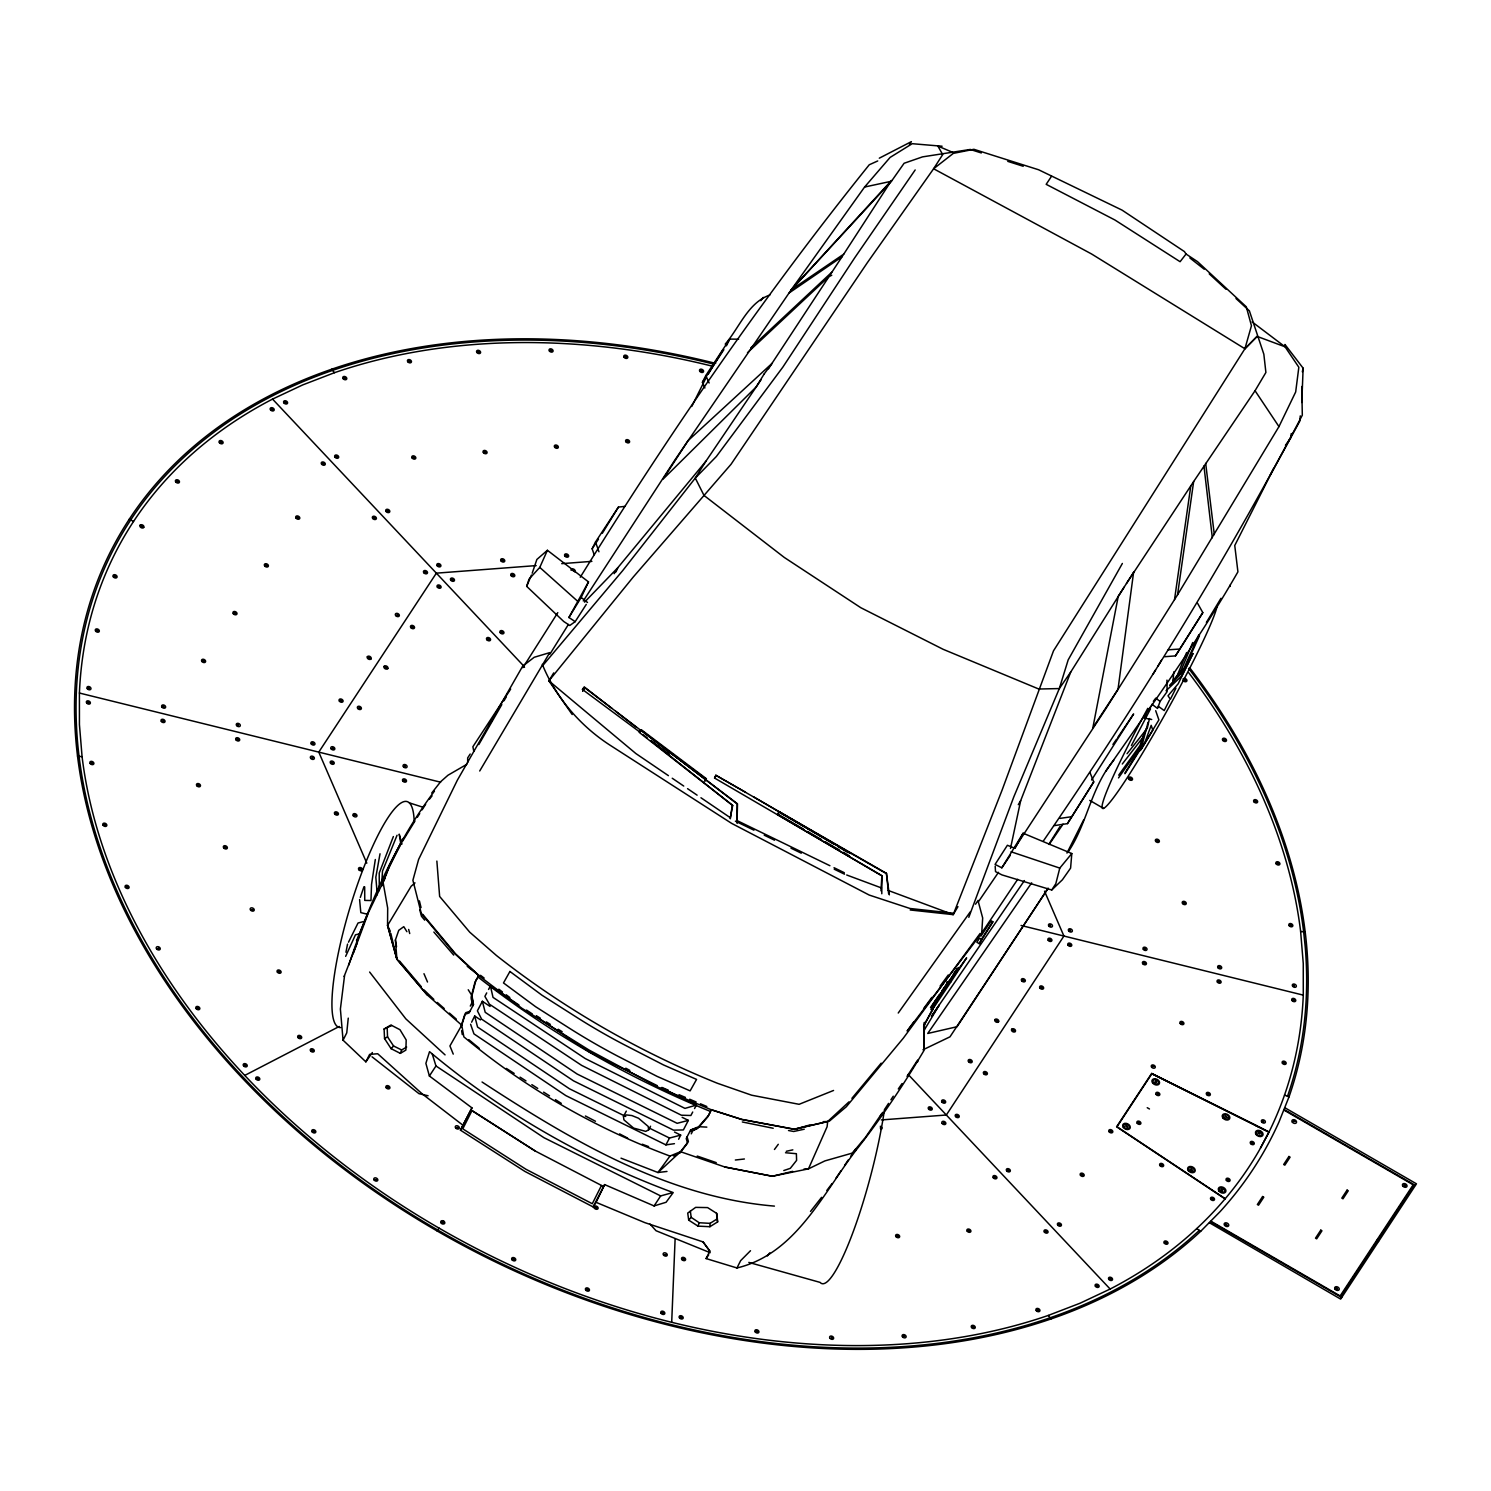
<?xml version="1.0" encoding="UTF-8"?>
<svg xmlns="http://www.w3.org/2000/svg" width="1491" height="1491" viewBox="0 0 1491 1491"><rect width="100%" height="100%" fill="white"/><g stroke="black" fill="none" stroke-linecap="round" stroke-linejoin="round"><path stroke-width="1.5" d="M737.15 823.386L737.188 803.929L640.72 729.956L639.21 732.361L732.715 805.494L730.18 818.354M881.796 893.761L881.889 875.683L714.58 778.06L715.81 775.245L745.556 792.243M687.09 1136.85L688.395 1141.51L680.53 1151.704L669.981 1156.065C595.487 1128.352 524.925 1087.796 463.869 1036.879L461.744 1025.193L427.116 994.814L396.886 959.198L387.548 925.482L387.679 908.094L382.963 881.647L389.561 865.06L403.67 837.923M583.279 600.966L675.218 459.526L791.162 289.906L891.45 181.25L904.105 163.264L922.538 156.872L970.287 149.454L981.32 152.958M737.039 822.342L737.505 803.835L583.987 687.146L582.478 689.494L639.844 732.062L641.316 729.714L706.38 778.712L704.926 780.967L706.38 778.712M1301.792 402.495L1303.134 368.184L1284.944 344.477L1285.056 346.807L1298.829 367.252L1295.679 391.965L1278.961 426.612L1177.555 594.779L1105.931 708.579L1014.849 847.857M251.849 909.622L253.041 909.771L251.681 909.883M396.96 615.112L398.172 615.28L396.811 615.373M671.695 1322.312L675.106 1239.17M709.884 1226.702L717.637 1221.893L716.836 1213.469L707.591 1207.598L695.663 1207.375L687.724 1213.078L688.693 1220.123L697.993 1226.124L709.884 1226.702L710.089 1223.365L717.078 1218.948L716.537 1213.301M880.976 890.835L881.889 875.683M381.566 885.71L382.497 871.117L397.053 835.258M914.002 1021.689L907.143 1031.045L981.73 932.993L982.681 917.99L978.357 901.85L998.485 872.31M1023.124 833.227L1014.998 848.323L1007.394 845.267L995.075 864.426L1001.84 867.818L1023.124 833.227L1071.805 853.542L1070.594 868.116L1062.393 879.783L1051.751 889.997L1002.008 874.919L995.522 871.639L995.187 866.234M1173.79 671.863L1172.877 682.319L1169.801 685.506M1300.282 415.877L1299.779 421.189L1270.369 475.051L1234.753 545.501L1237.921 571.836C1198.261 640.962 1151.276 705.728 1105.875 771.182M348.26 1018.129L346.751 1032.872L343.06 1040.196L365.873 1061.853L372.377 1052.516M1291.262 433.564L1290.666 437.944L1285.447 445.324M1177.555 594.779L1193.657 481.537L1255.049 390.735L1265.896 372.47L1263.846 354.224L1249.383 310.855L1236.002 298.517M730.329 818.764L732.249 805.382M1174.517 599.606L1190.806 485.88L1193.657 481.537M375.322 859.506L371.539 884.424L370.961 900.527L364.755 900.415L364.68 886.884M344.533 975.785L340.395 1009.053L343.06 1040.196M380.019 853.784L375.825 877.211L377.279 894.749M345.949 952.227L347.552 944.101M923.861 1049.627L924.42 1022.36L923.991 1050.484C903.49 1085.057 880.864 1118.753 856.002 1150.269C822.566 1194.142 795.616 1253.931 736.964 1267.965L706.1 1258.572L709.846 1251.117L703.081 1241.91L644.857 1222.639L596.102 1202.342L593.101 1206.909L524.888 1171.423L460.439 1130.159L471.939 1107.869L429.389 1075.999L425.886 1063.363L429.538 1051.677C501.759 1112.211 584.845 1159.905 673.205 1192.576L666.086 1202.268L654.083 1205.939L604.619 1184.6L593.101 1206.909M1010.488 848.454L1020.664 800.686L1070.706 672.087L1124.139 587.119M1302.333 371.818L1303.134 368.184M1149.505 718.513L1147.231 728.391L1127.047 753.719M917.58 1061.927L918.065 1060.008M1071.805 853.542L1059.784 868.097L1055.814 883.716L1051.751 889.997M460.887 1026.833L464.819 1014.365L469.106 1012.929L473.467 1004.524L471.957 995.597L475.834 980.482L478.853 975.394L455.65 953.923L422.699 914.318M1148.07 722.315L1141.957 745.686L1125.09 772.785M910.2 909.976L953.215 914.635L1002.045 790.23L1053.503 650.822L1244.91 348.764L1251.452 325.746L1246.308 306.829L1197.497 261.633L1186.053 254.029L1184.413 251.569L1122.052 210.119L1038.631 169.769L973.903 149.305L953.345 153.368L933.608 168.763L867.482 262.491L731 464.335L633.284 576.998L548.893 680.847L572.19 714.524M1144.808 731.578L1140.391 746.823L1118.511 777.911M382.069 885.747L385.293 875.497L402.16 840.029M348.689 965.199C369.172 903.807 395.376 843.123 434.459 791.125M353.181 953.569L368.65 912.063L385.107 877.975L382.963 881.647M575.191 621.635L569.804 625.475L563.766 621.523L526.677 586.354L529.063 579.086L539.779 567.4L547.402 550.291L588.498 581.9L581.173 597.462L568.91 617.498L575.191 621.635L586.28 604.377M532.212 573.196L536.872 559.46L547.402 550.291M360.319 897.414L363.953 886.754M427.116 994.814L396.904 959.16L395.413 939.982L398.749 930.328L403.781 926.675L406.913 931.689M697.993 1226.124L699.186 1222.732L710.089 1223.365M385.759 876.112L389.058 866.756L401.526 842.993M344.086 976.53L357.076 943.207M1166.968 680.138L1167.118 691.656L1160.11 701.404L1157.538 708.467L1151.928 704.218M1189.799 667.912A650.3 461.427 26.7 0 1 1288.988 1096.929L1279.017 1121.903A660.42 468.603 26.7 0 1 1219.973 1211.754L1200.665 1231.324A650.3 461.427 26.7 0 1 140.284 940.579A650.3 461.427 26.7 0 1 715.643 363.394M393.363 836.544L379.217 873.092L379.273 890.574M400.315 1053.373L405.887 1050.093L406.186 1039.973L399.979 1029.722L390.903 1025.007L384.1 1029.032L384.548 1038.575L391.089 1048.658L400.315 1053.373L401.675 1049.962L406.652 1047.036M1186.612 652.573L1177.126 675.833L1172.802 680.697M881.871 875.851L777.557 814.626L779.122 811.644L715.81 775.245M356.498 940.653L367.681 913.759M1192.688 642.565L1181.17 670.26L1173.547 680.977L1183.966 668.248L1198.764 634.961M572.246 570.233L573.625 570.14L573.383 571.221M1147.231 1107.701L1149.468 1108.987M526.677 586.354L531.43 575.06M968.796 917.319L1013.787 796.921L1059.318 688.562L1068.171 659.917L1122.369 563.449M777.557 814.626L779.122 811.644L886.418 873.335L889.344 894.861M615.895 571.966L617.796 567.736L705.951 461.166L761.081 379.702M1199.491 635.651L1183.332 671.36L1169.913 685.32M345.651 956.346L355.473 934.782L359.871 933.869M1192.968 653.654L1178.207 683.754L1168.031 695.794L1170.36 699.316L1175.952 688.152M460.439 1130.178L471.939 1107.869M596.102 1202.342L604.619 1184.6M1270.369 475.051L1273.407 468.808M980.873 936.218L991.198 920.842L992.857 921.792L979.289 943.673L976.866 942.275L979.587 938.137L981.488 939.237L979.289 943.673M1188.793 672.795A645.454 457.998 26.7 0 1 1300.618 931.409L1303.264 963.54L1303.283 995.131A645.454 457.998 26.7 0 1 1269.046 1131.949L1259.597 1149.691A645.454 457.998 26.7 0 1 1110.143 1289.044L1080.043 1303.227L1048.266 1315.435A645.454 457.998 26.7 0 1 82.08 756.738L77.513 756.086M348.503 942.2L358.026 923.004L363.785 921.531M594.163 554.708L592.151 548.781L595.524 541.997L618.448 507.07L624.729 506.418M618.448 507.07L602.327 533.256M704.889 387.977L702.429 382.33L705.802 375.564L729.751 339.072L738.641 339.202M691.749 406.484L705.802 378.229M726.397 345.837L729.751 339.072M471.622 1022.192L474.697 1016.005L480.512 1019.881M678.629 1139.236L680.679 1135.117L674.51 1132.042M1054.417 825.604L1067.444 823.628L1093.742 781.918L1090.014 772.618M1093.742 781.918L1067.444 823.628M1164.751 656.711L1175.486 655.891L1202.808 612.615L1197.627 603.37M1202.808 612.615L1175.486 655.891M365.873 1061.853L369.638 1054.379L377.689 1053.746L422.195 1093.872L463.44 1125.612M470.299 1006.071L471.901 1002.865L471.566 998.56M691.246 1133.831L692.868 1130.644L696.614 1128.687M736.964 1267.965L740.654 1260.64L750.495 1250.725M1066.96 853.076L1083.566 820.05M1169.41 700.211L1164.21 710.573L1158.246 706.249M1192.875 653.636L1181.562 676.131L1166.055 690.743M601.469 1185.531L592.3 1203.74L525.932 1169.261L462.788 1128.836L471.957 1110.646L535.157 1150.977L603.408 1186.445M568.91 617.498L588.498 581.9M1265.374 1130.364L1151.816 1073.781L1117.001 1126.767L1225.211 1198.708M706.827 1127.121L698.683 1126.693L690.594 1130.066L686.233 1138.49L687.537 1143.15L679.672 1153.344M1258.255 1126.581L1266.064 1130.7M490.11 1006.444L482.357 1001.281L477.4 1010.842L481.612 1019.154L573.513 1080.845L673.559 1130.159L683.381 1129.936L688.339 1120.393L682.151 1117.318M650.542 1126.227L648.66 1129.824L645.733 1131.389L633.582 1128.072L623.928 1119.853L623.462 1116.498L626.295 1111.112M1131.408 745.556L1150.512 708.859M470.597 1024.261L473.952 1033.878L565.835 1095.605L665.899 1144.883L669.515 1138.043L680.679 1135.117M486.718 992.913L484.892 996.379L489.421 1004.207L581.658 1065.394L681.368 1115.212L690.873 1115.492L692.719 1112.025M488.563 989.446L490.409 985.98L518.924 1004.99M694.545 1108.558L696.39 1105.092L661.37 1087.703M1260.529 1148.051L1268.953 1132.154L1266.083 1130.718M931.465 1016.396L939.255 1005.046L923.768 1030.896L923.712 1025.827L937.858 999.25M1146.579 714.152L1144.436 718.122L1151.704 719.501M1148.722 710.182L1150.847 706.194M1067.873 852.367C1087.591 823.367 1090.816 787.304 1113.758 760.261M478.797 744.587L501.815 704.572M714.58 778.06L715.922 775.618M923.712 1025.827L932.826 1009.593M1048.192 888.263L949.991 1036.823L922.985 1049.794M479.711 770.996L549.732 652.629L534.188 657.289L522.67 666.179L457.327 780.24L418.617 859.431L412.895 880.286L421.338 913.592L454.494 953.401L478.015 975.002L521.906 1008.289L589.057 1050.055L659.003 1087.573L710.387 1109.379L741.437 1119.312L794.144 1129.172L829.406 1121.12L846.31 1106.751L903.341 1038.146L980.146 933.385M504.051 700.714L506.288 696.837M708.132 374.297L722.296 350.907M957.949 906.64L953.215 914.635L888.002 890.369M1018.297 804.674L1020.664 800.686M390.828 933.422L396.904 959.16L387.548 925.482L411.162 886.232L415.001 882.896M1153.195 673.932L1155.562 670.037M1157.911 666.142L1161.452 660.289M1206.387 622.399L1220.98 598.301M1141.323 748.967L1158.898 719.892L1155.693 710.704M553.72 672.907L548.893 680.847L635.874 753.551L668.415 775.655M614.18 573.681L617.796 567.736L584.547 602.14M1140.354 750.607L1152.785 730.161L1151.201 725.316L1145.144 741.81L1124.941 773.717M402.645 841.148L414.983 820.963M917.375 1060.455L907.031 1076.39M549.937 654.12L568.369 624.505M1048.974 844.092L1060.026 826.517M705.951 461.166L695.291 478.071L622.604 570.718L542.519 665.843M522.875 667.67L557.802 612.615M580.26 577.241C668.639 434.366 763.914 295.74 869.253 164.774L877.733 160.953M1091.598 779.961L1133.626 713.947L1117.877 737.318M417.35 817.254L419.716 813.564M422.083 809.855L425.643 804.32M1126.506 583.428L1190.806 485.88M470.187 754.017L467.671 757.913L467.671 762.535M489.104 724.85L491.639 720.954M843.757 254.122L891.469 180.504L791.162 289.906L843.757 254.122L768.424 368.799M981.488 939.237L992.857 921.792M592.151 548.781L598.506 539.09M702.429 382.33L723.862 349.677M510.668 689.066L472.871 746.749L473.784 751.24M429.389 1075.999L435.968 1065.99L432.185 1053.783M437.124 1230.988L439.006 1228.099M441.951 1223.608L443.628 1221.073M654.083 1205.939L660.662 1195.931L672.385 1192.688M880.305 1115.995L882.653 1112.379M885.02 1108.782L888.561 1103.377M890.91 1099.78L893.277 1096.183M1047.931 888.394L957.036 1026.721L927.737 1033.468L1031.66 882.84M1269.046 1131.949L1151.648 1073.445L1116.61 1126.786L1225.062 1198.894M1209.443 1222.75L1340.651 1299.09L1416.45 1183.817L1284.907 1107.757M1340.539 1296.816L1414.213 1184.73M951.034 981.712L932.36 1009.649L930.943 1009.519L935.025 1001.598L966.634 957.856L951.034 981.712L946.617 982.047M909.398 144.608L911.374 141.645L879.299 158.176M1051.565 176.218L1046.179 184.325L1114.914 219.997L1180.089 261.708L1186.053 254.029M981.73 932.993L1017.701 879.299M1043.402 840.943C1137.391 703.864 1225.043 562.424 1302.314 415.188L1301.755 386.504M835.892 1178.319L840.868 1170.938M844.596 1165.403L848.323 1159.868M850.821 1156.159L855.778 1148.778M1001.84 867.818L1010.208 855.424M930.514 1007.525L939.386 994.553M941.921 990.844L948.257 981.581M953.327 974.163L957.11 968.61M932.993 1004.58L958.34 967.51M931.558 1007.17L957.744 968.87M931.558 1007.879L956.421 971.498M975.524 904.198L978.133 900.359M931.558 1016.21L1024.429 880.566M1049.124 844.502L1063.027 824.15M915.176 169.955L854.716 257.794L782.85 367.121L716.37 456.488L695.291 478.071L704.013 495.441L784.285 557.448L860.81 607.713L943.151 649.312L1038.78 689.028L1059.318 688.562L1070.706 672.087M706.1 1258.572L708.71 1254.844M898.309 1088.952L902.092 1083.528M863.718 1139.888L881.367 1114.15M725.204 344.141C739.35 327.815 747.979 302.598 769.841 295.032M1112.938 744.419L1116.647 739.126M898.234 1013.023L970.287 911.84M791.162 289.906L864.594 187.027L890.09 157.431L912.212 143.695L942.107 146.23M1118.716 775.171L1139.944 745.593L1146.262 728.931L1143.038 737.262L1122.294 764.007M669.981 1156.065L657.978 1172.522L621.02 1158.172M923.6 1008.606L931.838 997.386M940.075 986.166L948.295 974.946M774.444 1149.486L778.283 1144.305M760.764 300.697L763.28 297.38M821.597 1197.329L810.508 1211.456M826.815 1190.47L832.034 1183.593M1153.344 701.329L1155.767 698.161L1160.11 701.404M767.38 1255.944L769.822 1252.813M1252.105 321.888L1285.056 346.807L1257.099 336.388L1244.91 348.764L1091.617 254.01L933.608 168.763L942.703 154.579L937.876 146.043L952.861 152.436M431.738 793.007L440.646 781.713L447.99 775.227L466.832 764.305M429.427 799.176L432.055 795.896M666.98 1171.441L657.978 1172.522L680.53 1151.704L724.924 1167.024L772.357 1176.25L808.476 1168.869L824.877 1160.911L852.367 1153.083L863.811 1139.31M848.994 1101.849L827.673 1121.53L794.554 1129.358L742.145 1119.592L711.375 1109.844L708.728 1115.138L698.683 1126.693M851.92 1098.327L881.181 1063.158M688.693 1220.123L691.19 1217.364L690.333 1211.065M582.478 689.494L584.584 687.183L611.962 708.43M1244.91 348.764L1257.099 336.388M391.089 1048.658L393.587 1046.011L401.675 1049.962M750.719 347.962L831.736 272.257M747.494 352.696L828.884 276.599L831.754 275.257M1199.398 1230.373L1189.091 1239.617A648.678 460.29 26.7 0 1 138.178 934.037A648.678 460.29 26.7 0 1 713.35 364.009M852.367 1153.083L856.002 1150.269M789.093 292.981L842.024 256.75M384.1 1029.032L391.742 1025.491M384.548 1038.575L387.53 1036.841L387.194 1028.194M623.462 1116.498L626.388 1114.933L631.904 1115.566L638.539 1118.25L648.212 1126.469L648.66 1129.824M163.88 706.92L163.134 705.914L163.488 707.2M244.748 1075.421L339.277 1026.46M880.454 1128.426L880.491 1127.382M1219.936 967.603L1219.172 966.597L1219.526 967.883M82.08 756.738L79.433 724.626L79.414 693.035A645.454 457.998 26.7 0 1 272.536 399.103L302.654 384.939L334.431 372.713L331.748 369.19M689.737 1131.706L697.844 1128.333L707.871 1116.778L710.462 1111.447C627.413 1077.658 548.669 1032.331 478.052 977.052L474.995 982.122L471.1 997.237L472.61 1006.145M673.354 1155.972L677.566 1154.22M833.562 1090.461L799.101 1104.309L751.688 1095.214L717.451 1083.286C638.39 1051.397 563.393 1008.233 496.428 955.489L469.721 932.173L439.64 896.445L436.863 861.071M690.594 1130.066L696.446 1128.072M783.781 1170.547L790.305 1168.348L796.604 1160.371L796.38 1153.699L785.533 1152.748M469.963 1011.289L465.677 1012.724L461.744 1025.193L449.928 1045.937L453.245 1054.118M696.39 1105.092L684.965 1108.391L585.255 1058.573L493.018 997.386L490.409 985.98M794.554 1129.358L809.948 1124.922M1155.469 1081.105L1154.835 1082.131L1156.233 1082.596M1127.177 1127.084L1125.537 1125.929M1225.416 1116.219L1226.963 1117.505M1226.739 1117.56L1225.08 1116.312M1293.834 1120.934L1294.989 1121.325M1293.48 1121.4L1294.989 1121.418M1258.534 1132.806L1260.137 1133.216M1259.858 1134.148L1258.311 1132.862M1191.253 1168.776L1190.508 1169.839L1191.905 1170.305M1192.241 1170.211L1191.365 1168.739M1221.39 1189.333L1222.993 1189.743L1222.266 1190.806M1225.77 1224.148L1226.888 1225.267M1226.795 1225.304L1225.714 1224.801M1404.597 1184.749L1404.857 1186.109M1404.224 1184.86L1405.51 1185.755M1336.458 1288L1337.464 1289.137M1336.271 1288.038L1337.092 1289.249M688.339 1120.393L677.156 1123.319L577.11 1074.023L485.209 1012.314L482.357 1001.281M792.69 1171.348L772.357 1176.25L724.924 1167.024M786.26 1151.294L792.839 1149.859M864.594 187.027L891.45 181.25M804.245 1129.209L793.697 1131.483L788.497 1130.513M238.448 725.371L237.628 724.44L238.15 725.614M1070.519 930.757L1069.587 929.955L1070.221 931.018M996.92 1021.055L996.118 1020.124L996.622 1021.316M943.673 1122.555L944.493 1123.487L943.747 1122.257M1060.045 818.373L1070.818 816.844M665.899 1144.883L674.435 1143.672M735.343 1160.017L744.4 1158.992M536.182 565.592L436.36 573.159L318.776 752.116L366.805 863.177M561.716 563.654L591.89 561.361M881.33 1119.927L946.338 1115.007L1063.922 936.05L1044.539 891.189M1168.198 649.815L1178.859 649.107M803.966 1169.074L808.476 1168.869L827.095 1126.749L827.673 1121.53L823.181 1121.679M452.537 579.347C449.63 579.44 455.258 581.173 452.388 579.011M89.013 688.507L88.304 687.575L88.826 688.767M312.98 743.804L312.29 742.853L312.812 744.046M1050.521 925.855L1049.832 924.923L1050.354 926.116M1145.051 949.189L1144.361 948.257L1144.883 949.45M1294.374 986.054L1293.685 985.122L1294.188 986.297M1263.268 1120.766C1263.306 1122.574 1263.436 1121.325 1263.548 1121.157M831.587 1337.334L832.276 1338.266L831.773 1337.073M952.991 913.163L909.995 908.485L869.234 895.066L731.671 823.405L610.751 745.649C580.633 726.397 555.752 697.602 542.314 664.352M1300.618 931.428L1305.184 932.08M774.425 1206.107C666.477 1197.105 570.755 1139.907 482.059 1082.019M742.332 1121.977L773.214 1128.258M428.085 1095.773L419.027 1093.686L372.042 1056.821M1151.648 1073.445L1256.745 1125.817M366.861 914.095L360.822 912.622L359.592 899.539M625.866 356.442C623.089 356.107 628.196 358.679 625.922 356.163M332.996 748.035C333.332 750.085 332.437 746.208 332.679 748.948M79.414 693.035L440.628 782.197M1021.055 925.464L1303.283 995.131M513.78 1258.889C510.966 1258.553 516.147 1261.125 513.855 1258.59M748.817 1262.411L820.087 1282.39A117.938 19.737 -75.3 0 0 852.833 1232.74A117.938 19.737 -75.3 0 0 884.48 1109.472M1007.767 161.363L1023.217 166.265M409.391 802.866L422.363 807.041M1011.047 851.771L1059.784 868.097M697.229 1156.065L716.258 1162.626M1257.994 1126.693L1255.795 1125.575M846.702 874.993L881.479 887.946M642.248 1144.212L648.604 1146.598M710.182 1252.701L656.04 1230.727L649.983 1224.074M1284.534 1095.046L1288.988 1096.929M661.855 1087.424L668.266 1090.145M678.983 1094.692L685.413 1097.413M689.681 1099.24L696.111 1101.961M700.397 1103.787L706.827 1106.508M405.272 765.889C405.515 767.865 404.862 764.138 404.937 766.803M312.532 757.484C313.278 758.602 310.967 757.838 312.886 757.372M737.262 820.684L829.909 865.712M834.028 867.706L844.316 872.72M735.398 821.168L753.943 830.17M764.231 835.184L774.519 840.178M790.994 848.174L801.282 853.187M834.233 869.197L844.521 874.192M625.735 1116.479L569.432 1088.765L477.549 1027.038L474.697 1016.005M648.66 1127.774L669.515 1138.043M657.251 1085.653L589.28 1051.919L536.033 1016.415M660.662 1195.931L543.898 1137.67L435.968 1065.972M585.423 1115.995L595.468 1121.251M619.604 1133.887L627.636 1138.099M625.773 1068.208L629.78 1070.37M753.477 796.772L834.326 844.428M778.936 812.129L886.511 873.67M1284.217 1109.565L1415.369 1185.401M1283.993 1110.105L1413.188 1184.805L1340.148 1295.94L1210.972 1221.241M129.344 519.092L133.519 521.515M140.042 525.298L143.732 527.423A2.125 1.51 26.7 0 0 141.682 524.72A2.125 1.51 26.7 0 0 140.247 526.919A2.125 1.51 26.7 0 0 143.732 527.423M367.364 656.73L371.054 658.873A2.162 1.528 26.7 0 0 369.004 656.152A2.162 1.528 26.7 0 0 367.55 658.37A2.162 1.528 26.7 0 0 371.073 658.873M384.1 666.402L387.79 668.546A2.162 1.528 26.7 0 0 385.74 665.825A2.162 1.528 26.7 0 0 384.287 668.043A2.162 1.528 26.7 0 0 387.809 668.546M994.926 1019.62L998.597 1021.745A2.125 1.51 26.7 0 0 996.566 1019.061A2.125 1.51 26.7 0 0 995.112 1021.26A2.125 1.51 26.7 0 0 998.597 1021.745M1011.662 1029.293L1015.334 1031.437A2.125 1.51 26.7 0 0 1013.302 1028.734A2.125 1.51 26.7 0 0 1011.849 1030.933A2.125 1.51 26.7 0 0 1015.334 1031.437M1376.659 1240.363L1378.541 1241.444M1210.562 1221.669L1341.714 1297.505M1089.753 800.387L1103.564 808.42M777.799 814.067L803.649 829.164M807.619 831.475L821.541 839.601M825.511 841.912L839.433 850.038M843.403 852.349L849.367 855.834M779.122 811.644L850.671 853.486M522.67 666.179L524.534 667.278M838.259 846.776L848.081 852.647M536.462 1015.8L540.413 1018.241M546.34 1021.913L550.309 1024.373M558.212 1029.256L562.163 1031.716M1155.693 1081.031L1156.643 1082.056M1126.413 1125.575L1127.401 1126.805M1222.154 1190.843L1221.166 1189.408M506.344 1068.432L514.19 1073.408M520.079 1077.154L525.969 1080.9M531.858 1084.647L537.729 1088.393M543.619 1092.139L549.508 1095.866M555.398 1099.612L561.287 1103.359M470.727 1109.733L535.157 1150.977M1189.874 257.962L1204.206 269.2M526.528 1010.078L532.231 1013.88M691.19 1217.364L699.186 1222.732M672.236 778.246L683.735 786.055M687.556 788.664L697.117 795.169M700.956 797.76L729.658 817.273M1153.81 1066.195L1152.45 1066.289L1153.699 1066.55M1157.277 1094.338L1158.637 1094.226L1157.445 1094.077M142.428 525.95L141.067 526.062L142.316 526.323M358.846 708.3L360.207 708.188L358.996 708.039M355.492 814.887L354.131 815.148L355.398 815.242M162.5 721.309L163.861 721.029L162.743 721.122M904.664 1335.824L903.285 1335.936L904.497 1336.085M664.669 1254.863L666.03 1254.77L664.837 1254.602M456.768 1127.792L458.128 1127.681L456.936 1127.531M157.934 948.518L159.071 948.425L157.692 948.705M375.266 1179.866L376.645 1179.772L375.434 1179.605M665.321 748.985L706.194 779.308M650.989 740.449L669.589 754.427M480.531 975.319L484.184 978.096M498.833 989.204L502.486 991.981M506.139 994.739L509.81 997.516M1196.714 1228.584L1200.665 1231.324M615.615 711.263L635.706 726.844M467.242 966.336L478.853 975.394M581.173 597.462L587.51 602.476M643.478 734.933L647.131 737.821M650.766 740.692L732.715 805.494M468.808 1039.656L479.114 1048.173M433.825 999.399L424.022 989.931M437.292 1002.437L444.206 1008.512M449.406 1013.079L456.339 1019.154M539.779 567.4L577.315 600.948M445.064 1054.882L405.832 1018.856L369.619 972.039M1209.22 273.822L1225.956 289.254M1255.049 390.735L1278.961 426.612M272.555 399.103L523.826 666.104M908.168 1074.452L1110.143 1289.044M433.862 932.043L453.711 955.079M399.569 961.061L421.152 986.539M424.693 920.152L421.45 916.22L419.754 909.771M1048.266 1315.435L1050.95 1318.976M703.062 1241.928L709.828 1251.135M387.53 1036.841L393.587 1046.011M468.23 989.763L471.957 995.597M387.548 925.482L390.307 931.279M705.802 375.564L709.138 382.982M423.966 973.698L427.507 982.01M595.524 541.997L598.953 551.763M401.918 844.148L399.215 834.14L400.911 844.391M408.664 929.452L409.727 933.552M419.4 900.862L421.04 907.59M472.125 998.374L473.467 1004.524M1229.889 585.311L1230.094 586.448M717.078 1218.948L717.637 1221.893M461.595 1030.728L462.303 1034.624M395.413 939.982L396.531 946.617M1205.679 463.403L1214.308 534.579M1203.945 466.031L1212.332 537.729M886.418 873.335L888.636 893.799M880.286 1126.264A2.125 1.51 26.7 0 1 880.678 1129.433M334.413 372.713A645.454 457.998 26.7 0 1 711.002 365.835M571.053 570.233A2.162 1.528 26.7 0 1 573.681 569.115A2.162 1.528 26.7 0 1 574.669 571.91M1188.551 668.341A648.678 460.29 26.7 0 1 1303.656 931.856L1305.165 946.263A648.678 460.29 26.7 0 1 1287.497 1096.295M1183.015 679.001A2.162 1.528 26.7 0 1 1186.184 679.132A2.162 1.528 26.7 0 1 1186.072 681.667A2.162 1.528 26.7 0 1 1182.978 680.231M1217.01 606.632A117.938 9.002 -61 0 1 1159.103 724.812A117.938 9.002 -61 0 1 1102.352 808.215A117.938 9.002 -61 0 1 1147.809 708.318M340.768 1027.56A117.938 24.117 -73.2 0 1 358.772 880.846A117.938 24.117 -73.2 0 1 414.2 821.709M87.54 702.186L89.199 702.783L87.54 702.186M91.026 762.702L92.684 763.28L91.026 762.702M96.468 630.264L98.071 630.991L96.542 630.097M103.997 824.504L105.656 825.082L103.997 824.504M114.211 576.048L115.869 576.626L114.211 576.048M126.232 886.586L127.891 887.182L126.232 886.586M176.59 481.108L178.249 481.686L176.59 481.108M197.632 784.881L199.309 785.477L197.632 784.881M202.757 660.625L204.416 661.203L202.757 660.625M196.98 1007.786L198.657 1008.363L196.98 1007.786M220.258 441.876L221.917 442.473L220.258 441.876M224.507 847.037L226.166 847.634L224.507 847.037M234.143 612.857L235.802 613.435L234.143 612.857M236.864 739.051L238.448 739.778L236.92 738.902M244.375 1064.965L245.978 1065.711L244.449 1064.816M271.343 409.019L273.021 409.596L271.343 409.019M265.528 565.07L267.187 565.667L265.528 565.07M256.955 1078.31L258.614 1078.906L256.955 1078.31M284.744 402.067L286.402 402.663L284.744 402.067M278.258 971.349L279.917 971.927L278.258 971.349M296.914 517.302L298.517 518.048L296.989 517.153M298.871 1036.748L300.53 1037.326L298.871 1036.748M322.447 463.31L324.106 463.887L322.447 463.31M311.433 1050.093L313.035 1050.82L311.507 1049.944M335.848 456.358L337.506 456.954L335.848 456.358M312.98 1131.017L314.638 1131.613L312.98 1131.017M343.936 377.819L345.614 378.397L343.936 377.819M331.393 762.386L333.052 762.963L331.393 762.386M335.605 813.191L337.264 813.769L335.605 813.191M340.246 700.323L341.905 700.9L340.246 700.323M373.551 517.601L375.21 518.178L373.551 517.601M359.685 868.88L361.344 869.477L359.685 868.88M368.37 657.512L369.973 658.239L368.445 657.363M386.933 510.649L388.611 511.245L386.933 510.649M385.107 667.185L386.765 667.763L385.107 667.185M408.609 360.915L410.211 361.642L408.683 360.766M387.082 1086.976L388.741 1087.554L387.082 1086.976M412.97 457.197L414.573 457.923L413.044 457.029M403.651 780.222L405.31 780.799L403.651 780.222M411.665 626.76L413.268 627.487L411.74 626.611M424.637 571.873L426.296 572.469L424.637 571.873M438.037 564.94L439.696 565.518L438.037 564.94M438.242 586.336L439.901 586.914L438.242 586.336M441.97 1222.042L443.628 1222.639L441.97 1222.042M477.754 351.652L479.338 352.379L477.81 351.503M484.24 451.792L485.842 452.519L484.295 451.624M487.687 638.875L489.365 639.471L487.687 638.875M501.908 560.094L503.567 560.672L501.908 560.094M501.088 631.942L502.765 632.519L501.088 631.942M511.953 574.818L513.612 575.396L511.953 574.818M550.235 350.18L551.912 350.758L550.235 350.18M555.509 446.387L557.168 446.965L555.509 446.387M565.779 555.248L567.363 555.994L565.835 555.099M586.615 1289.249L588.274 1289.827L586.615 1289.249M595.263 1207.356L596.847 1208.083L595.319 1207.207M626.76 440.963L628.419 441.56L626.76 440.963M661.985 1312.527L663.644 1313.105L661.985 1312.527M700.714 370.532L702.298 371.259L700.77 370.364M680.343 1317.056L682.002 1317.634L680.343 1317.056M682.729 1258.702L684.388 1259.299L682.729 1258.702M756.086 1331.09L757.745 1331.668L756.086 1331.09M896.799 1235.797L898.458 1236.374L896.799 1235.797M929.396 1108.186L931.074 1108.764L929.396 1108.186M942.797 1101.253L944.455 1101.83L942.797 1101.253M956.402 1115.697L958.061 1116.274L956.402 1115.697M969.374 1060.828L970.958 1061.555L969.43 1060.679M968.069 1230.392L969.728 1230.97L968.069 1230.392M972.43 1326.673L974.089 1327.251L972.43 1326.673M984.526 1072.886L986.129 1073.613L984.6 1072.737M994.106 1176.921L995.764 1177.517L994.106 1176.921M1012.669 1030.076L1014.271 1030.803L1012.724 1029.927M1007.506 1169.988L1009.165 1170.565L1007.506 1169.988M1022.491 979.96L1024.093 980.705L1022.565 979.811M1040.793 987.266L1042.451 987.843L1040.793 987.266M1049.068 939.535L1050.726 940.131L1049.068 939.535M1037.102 1309.769L1038.761 1310.347L1037.102 1309.769M1045.191 1231.212L1046.85 1231.79L1045.191 1231.212M1068.935 944.437L1070.594 945.033L1068.935 944.437M1058.591 1224.279L1060.25 1224.857L1058.591 1224.279M1081.348 1174.498L1082.951 1175.225L1081.404 1174.349M1096.295 1285.503L1097.954 1286.081L1096.295 1285.503M1109.956 1130.942L1111.634 1131.52L1109.956 1130.942M1129.656 778.377L1131.315 778.973L1129.656 778.377M1109.695 1278.57L1111.354 1279.148L1109.695 1278.57M1143.597 962.869L1145.256 963.466L1143.597 962.869M1138.062 1122.443L1139.72 1123.04L1138.062 1122.443M1156.531 840.533L1158.19 841.129L1156.531 840.533M1160.818 1164.751L1162.477 1165.328L1160.818 1164.751M1184.059 679.784L1185.718 680.381L1184.059 679.784M1165.161 1242.32L1166.819 1242.898L1165.161 1242.32M1183.407 902.689L1185.065 903.266L1183.407 902.689M1181.058 1022.733L1182.717 1023.329L1181.058 1022.733M1207.486 1093.723L1209.145 1094.301L1207.486 1093.723M1223.645 739.573L1225.304 740.151L1223.645 739.573M1218.259 981.302L1219.918 981.879L1218.259 981.302M1211.661 1198.559L1213.32 1199.137L1211.661 1198.559M1227.242 1179.549L1228.901 1180.127L1227.242 1179.549M1254.807 800.984L1256.41 801.729L1254.863 800.835M1251.434 1142.74L1253.092 1143.317L1251.434 1142.74M1277.042 863.084L1278.7 863.662L1277.042 863.084M1283.322 1062.505L1284.981 1063.083L1283.322 1062.505M1290.013 924.867L1291.672 925.464L1290.013 924.867M1292.902 999.734L1294.505 1000.461L1292.977 999.585M1133.589 572.376L1118.008 689.308L1092.884 727.645L1118.231 596.344L1133.589 572.376M509.922 971.48L503.492 982.942L535.567 1006.686L569.171 1028.082A493.558 350.217 26.7 0 0 617.628 1056.113L657.102 1076.39L690.128 1090.872L696.558 1079.409L663.514 1064.947L624.058 1044.651A453.525 321.795 26.7 0 1 575.601 1016.62L541.979 995.224L509.922 971.48M764.249 373.831L756.179 386.97L663.085 479.114L688.041 440.665L772.096 363.338L764.249 373.831M584.192 688.618L582.683 690.967L584.192 688.618M1262.616 1196.527L1257.36 1204.523L1258.534 1205.194L1263.79 1197.198L1262.616 1196.527M1288.932 1156.476L1283.676 1164.49L1284.832 1165.161L1290.088 1157.165L1288.932 1156.476M1320.784 1230.15L1315.509 1238.164L1316.683 1238.835L1321.939 1230.821L1320.784 1230.15M1347.081 1190.116L1341.825 1198.112L1342.981 1198.801L1348.255 1190.787L1347.081 1190.116M1292.101 1000.591A2.125 1.51 26.7 0 0 1295.586 1001.095A2.125 1.51 26.7 0 0 1293.536 998.392A2.125 1.51 26.7 0 0 1292.101 1000.591M243.573 1065.823A2.125 1.51 26.7 0 0 247.059 1066.326A2.125 1.51 26.7 0 0 245.009 1063.623A2.125 1.51 26.7 0 0 243.573 1065.823M196.831 785.757A2.125 1.51 26.7 0 0 200.316 786.242A2.125 1.51 26.7 0 0 198.266 783.558A2.125 1.51 26.7 0 0 196.831 785.757M310.631 1050.95A2.125 1.51 26.7 0 0 314.116 1051.453A2.125 1.51 26.7 0 0 312.066 1048.751A2.125 1.51 26.7 0 0 310.631 1050.95M1006.686 1170.845A2.125 1.51 26.7 0 0 1010.171 1171.348A2.125 1.51 26.7 0 0 1008.121 1168.646A2.125 1.51 26.7 0 0 1006.686 1170.845M386.113 511.525A2.162 1.528 26.7 0 0 389.636 512.028A2.162 1.528 26.7 0 0 387.567 509.288A2.162 1.528 26.7 0 0 386.113 511.525M1155.711 841.39A2.125 1.51 26.7 0 0 1159.197 841.893A2.125 1.51 26.7 0 0 1157.165 839.191A2.125 1.51 26.7 0 0 1155.711 841.39M103.177 825.362A2.125 1.51 26.7 0 0 106.662 825.846A2.125 1.51 26.7 0 0 104.631 823.162A2.125 1.51 26.7 0 0 103.177 825.362M256.135 1079.167A2.125 1.51 26.7 0 0 259.62 1079.67A2.125 1.51 26.7 0 0 257.57 1076.968A2.125 1.51 26.7 0 0 256.135 1079.167M161.382 721.476A2.125 1.51 26.7 0 0 164.867 721.979A2.125 1.51 26.7 0 0 162.836 719.277A2.125 1.51 26.7 0 0 161.382 721.476M1039.991 988.123A2.125 1.51 26.7 0 0 1043.476 988.608A2.125 1.51 26.7 0 0 1041.426 985.924A2.125 1.51 26.7 0 0 1039.991 988.123M335.028 457.215A2.125 1.51 26.7 0 0 338.513 457.718A2.125 1.51 26.7 0 0 336.481 455.016A2.125 1.51 26.7 0 0 335.028 457.215M1124.233 1127.196A2.907 2.069 26.7 0 0 1128.985 1127.867A2.907 2.069 26.7 0 0 1126.19 1124.195A2.907 2.069 26.7 0 0 1124.233 1127.196M233.304 613.714A2.162 1.528 26.7 0 0 236.827 614.217A2.162 1.528 26.7 0 0 234.777 611.496A2.162 1.528 26.7 0 0 233.304 613.714M1180.257 1023.59A2.125 1.51 26.7 0 0 1183.742 1024.093A2.125 1.51 26.7 0 0 1181.692 1021.41A2.125 1.51 26.7 0 0 1180.257 1023.59M407.807 361.773A2.125 1.51 26.7 0 0 411.292 362.276A2.125 1.51 26.7 0 0 409.242 359.573A2.125 1.51 26.7 0 0 407.807 361.773M1219.862 1190.769A2.907 2.069 26.7 0 0 1224.614 1191.439A2.907 2.069 26.7 0 0 1221.837 1187.768A2.907 2.069 26.7 0 0 1219.862 1190.769M895.998 1236.654A2.125 1.51 26.7 0 0 899.483 1237.157A2.125 1.51 26.7 0 0 897.433 1234.455A2.125 1.51 26.7 0 0 895.998 1236.654M941.995 1102.11A2.125 1.51 26.7 0 0 945.48 1102.613A2.125 1.51 26.7 0 0 943.43 1099.911A2.125 1.51 26.7 0 0 941.995 1102.11M321.627 464.167A2.125 1.51 26.7 0 0 325.113 464.67A2.125 1.51 26.7 0 0 323.081 461.968A2.125 1.51 26.7 0 0 321.627 464.167M594.424 1208.213A2.162 1.528 26.7 0 0 597.947 1208.716A2.162 1.528 26.7 0 0 595.878 1205.995A2.162 1.528 26.7 0 0 594.424 1208.213M277.438 972.207A2.125 1.51 26.7 0 0 280.923 972.71A2.125 1.51 26.7 0 0 278.892 970.007A2.125 1.51 26.7 0 0 277.438 972.207M1250.614 1143.597A2.125 1.51 26.7 0 0 1254.099 1144.1A2.125 1.51 26.7 0 0 1252.049 1141.398A2.125 1.51 26.7 0 0 1250.614 1143.597M201.919 661.482A2.162 1.528 26.7 0 0 205.441 661.985A2.162 1.528 26.7 0 0 203.372 659.264A2.162 1.528 26.7 0 0 201.919 661.482M236.64 725.558A2.125 1.51 26.7 0 0 240.126 726.061A2.125 1.51 26.7 0 0 238.075 723.359A2.125 1.51 26.7 0 0 236.64 725.558M357.728 708.467A2.125 1.51 26.7 0 0 361.213 708.971A2.125 1.51 26.7 0 0 359.182 706.268A2.125 1.51 26.7 0 0 357.728 708.467M699.875 371.389A2.162 1.528 26.7 0 0 703.398 371.893A2.162 1.528 26.7 0 0 701.329 369.172A2.162 1.528 26.7 0 0 699.875 371.389M441.131 1222.918A2.162 1.528 26.7 0 0 444.653 1223.421A2.162 1.528 26.7 0 0 442.585 1220.7A2.162 1.528 26.7 0 0 441.131 1222.918M1128.836 779.253A2.162 1.528 26.7 0 0 1132.359 779.756A2.162 1.528 26.7 0 0 1130.29 777.035A2.162 1.528 26.7 0 0 1128.836 779.253M928.595 1109.043A2.125 1.51 26.7 0 0 932.08 1109.546A2.125 1.51 26.7 0 0 930.03 1106.844A2.125 1.51 26.7 0 0 928.595 1109.043M1048.248 940.392A2.125 1.51 26.7 0 0 1051.733 940.896A2.125 1.51 26.7 0 0 1049.701 938.193A2.125 1.51 26.7 0 0 1048.248 940.392M372.713 518.458A2.162 1.528 26.7 0 0 376.235 518.961A2.162 1.528 26.7 0 0 374.166 516.24A2.162 1.528 26.7 0 0 372.713 518.458M1218.035 967.808A2.125 1.51 26.7 0 0 1221.52 968.311A2.125 1.51 26.7 0 0 1219.47 965.609A2.125 1.51 26.7 0 0 1218.035 967.808M1123.357 1127.494A4.026 2.87 26.7 0 0 1129.954 1128.426A4.026 2.87 26.7 0 0 1126.096 1123.338A4.026 2.87 26.7 0 0 1123.357 1127.494M358.865 869.738A2.125 1.51 26.7 0 0 362.35 870.241A2.125 1.51 26.7 0 0 360.319 867.538A2.125 1.51 26.7 0 0 358.865 869.738M1151.63 1067.146A2.125 1.51 26.7 0 0 1155.115 1067.649A2.125 1.51 26.7 0 0 1153.083 1064.947A2.125 1.51 26.7 0 0 1151.63 1067.146M500.268 632.799A2.162 1.528 26.7 0 0 503.79 633.302A2.162 1.528 26.7 0 0 501.721 630.581A2.162 1.528 26.7 0 0 500.268 632.799M511.115 575.675A2.162 1.528 26.7 0 0 514.637 576.178A2.162 1.528 26.7 0 0 512.569 573.457A2.162 1.528 26.7 0 0 511.115 575.675M955.582 1116.554A2.125 1.51 26.7 0 0 959.067 1117.057A2.125 1.51 26.7 0 0 957.036 1114.355A2.125 1.51 26.7 0 0 955.582 1116.554M624.151 357.355A2.125 1.51 26.7 0 0 627.636 357.859A2.125 1.51 26.7 0 0 625.586 355.156A2.125 1.51 26.7 0 0 624.151 357.355M679.505 1317.914A2.162 1.528 26.7 0 0 683.027 1318.417A2.162 1.528 26.7 0 0 680.958 1315.696A2.162 1.528 26.7 0 0 679.505 1317.914M983.725 1073.744A2.125 1.51 26.7 0 0 987.21 1074.247A2.125 1.51 26.7 0 0 985.16 1071.544A2.125 1.51 26.7 0 0 983.725 1073.744M1044.39 1232.069A2.125 1.51 26.7 0 0 1047.875 1232.572A2.125 1.51 26.7 0 0 1045.825 1229.87A2.125 1.51 26.7 0 0 1044.39 1232.069M339.426 701.18A2.125 1.51 26.7 0 0 342.911 701.683A2.125 1.51 26.7 0 0 340.88 698.981A2.125 1.51 26.7 0 0 339.426 701.18M1021.689 980.817A2.125 1.51 26.7 0 0 1025.174 981.32A2.125 1.51 26.7 0 0 1023.124 978.636A2.125 1.51 26.7 0 0 1021.689 980.817M1226.422 1180.406A2.125 1.51 26.7 0 0 1229.907 1180.909A2.125 1.51 26.7 0 0 1227.876 1178.207A2.125 1.51 26.7 0 0 1226.422 1180.406M483.419 452.649A2.125 1.51 26.7 0 0 486.905 453.134A2.125 1.51 26.7 0 0 484.873 450.45A2.125 1.51 26.7 0 0 483.419 452.649M1292.362 1122.183A2.423 1.715 26.7 0 0 1296.331 1122.76A2.423 1.715 26.7 0 0 1294.002 1119.685A2.423 1.715 26.7 0 0 1292.362 1122.183M968.554 1061.685A2.125 1.51 26.7 0 0 972.039 1062.17A2.125 1.51 26.7 0 0 969.989 1059.486A2.125 1.51 26.7 0 0 968.554 1061.685M412.168 458.054A2.125 1.51 26.7 0 0 415.654 458.538A2.125 1.51 26.7 0 0 413.603 455.855A2.125 1.51 26.7 0 0 412.168 458.054M554.689 447.244A2.125 1.51 26.7 0 0 558.174 447.729A2.125 1.51 26.7 0 0 556.143 445.045A2.125 1.51 26.7 0 0 554.689 447.244M334.785 814.049A2.125 1.51 26.7 0 0 338.271 814.533A2.125 1.51 26.7 0 0 336.239 811.85A2.125 1.51 26.7 0 0 334.785 814.049M410.845 627.618A2.162 1.528 26.7 0 0 414.368 628.121A2.162 1.528 26.7 0 0 412.299 625.4A2.162 1.528 26.7 0 0 410.845 627.618M283.942 402.924A2.125 1.51 26.7 0 0 287.428 403.427A2.125 1.51 26.7 0 0 285.377 400.744A2.125 1.51 26.7 0 0 283.942 402.924M90.224 763.56A2.125 1.51 26.7 0 0 93.709 764.063A2.125 1.51 26.7 0 0 91.659 761.361A2.125 1.51 26.7 0 0 90.224 763.56M95.648 631.122A2.162 1.528 26.7 0 0 99.17 631.625A2.162 1.528 26.7 0 0 97.101 628.904A2.162 1.528 26.7 0 0 95.648 631.122M264.708 565.946A2.162 1.528 26.7 0 0 268.231 566.45A2.162 1.528 26.7 0 0 266.162 563.728A2.162 1.528 26.7 0 0 264.708 565.946M395.693 615.559A2.125 1.51 26.7 0 0 399.178 616.044A2.125 1.51 26.7 0 0 397.146 613.36A2.125 1.51 26.7 0 0 395.693 615.559M902.484 1336.793A2.125 1.51 26.7 0 0 905.969 1337.278A2.125 1.51 26.7 0 0 903.919 1334.594A2.125 1.51 26.7 0 0 902.484 1336.793M512.047 1259.802A2.162 1.528 26.7 0 0 515.569 1260.305A2.162 1.528 26.7 0 0 513.519 1257.565A2.162 1.528 26.7 0 0 512.047 1259.802M1188.308 1170.659A4.026 2.87 26.7 0 0 1194.887 1171.609A4.026 2.87 26.7 0 0 1191.029 1166.502A4.026 2.87 26.7 0 0 1188.308 1170.659M1080.528 1175.355A2.125 1.51 26.7 0 0 1084.013 1175.859A2.125 1.51 26.7 0 0 1081.981 1173.156A2.125 1.51 26.7 0 0 1080.528 1175.355M403.427 766.728A2.125 1.51 26.7 0 0 406.913 767.231A2.125 1.51 26.7 0 0 404.881 764.529A2.125 1.51 26.7 0 0 403.427 766.728M564.94 556.124A2.162 1.528 26.7 0 0 568.462 556.628A2.162 1.528 26.7 0 0 566.394 553.888A2.162 1.528 26.7 0 0 564.94 556.124M1057.771 1225.136A2.125 1.51 26.7 0 0 1061.275 1225.639A2.125 1.51 26.7 0 0 1059.225 1222.937A2.125 1.51 26.7 0 0 1057.771 1225.136M250.563 910.05A2.125 1.51 26.7 0 0 254.048 910.554A2.125 1.51 26.7 0 0 252.016 907.851A2.125 1.51 26.7 0 0 250.563 910.05M1282.502 1063.363A2.125 1.51 26.7 0 0 1285.987 1063.866A2.125 1.51 26.7 0 0 1283.937 1061.163A2.125 1.51 26.7 0 0 1282.502 1063.363M1402.863 1186.072A2.423 1.715 26.7 0 0 1406.833 1186.65A2.423 1.715 26.7 0 0 1404.503 1183.574A2.423 1.715 26.7 0 0 1402.863 1186.072M1224.596 1225.322A2.423 1.715 26.7 0 0 1228.565 1225.882A2.423 1.715 26.7 0 0 1226.236 1222.825A2.423 1.715 26.7 0 0 1224.596 1225.322M175.77 481.966A2.162 1.528 26.7 0 0 179.293 482.469A2.162 1.528 26.7 0 0 177.224 479.748A2.162 1.528 26.7 0 0 175.77 481.966M113.372 576.905A2.162 1.528 26.7 0 0 116.913 577.408A2.162 1.528 26.7 0 0 114.844 574.687A2.162 1.528 26.7 0 0 113.372 576.905M330.573 763.243A2.125 1.51 26.7 0 0 334.059 763.746A2.125 1.51 26.7 0 0 332.027 761.044A2.125 1.51 26.7 0 0 330.573 763.243M971.61 1327.53A2.125 1.51 26.7 0 0 975.095 1328.015A2.125 1.51 26.7 0 0 973.045 1325.331A2.125 1.51 26.7 0 0 971.61 1327.53M1095.475 1286.36A2.125 1.51 26.7 0 0 1098.96 1286.863A2.125 1.51 26.7 0 0 1096.929 1284.161A2.125 1.51 26.7 0 0 1095.475 1286.36M1335.097 1289.212A2.423 1.715 26.7 0 0 1339.067 1289.771A2.423 1.715 26.7 0 0 1336.737 1286.714A2.423 1.715 26.7 0 0 1335.097 1289.212M423.817 572.749A2.162 1.528 26.7 0 0 427.339 573.252A2.162 1.528 26.7 0 0 425.27 570.531A2.162 1.528 26.7 0 0 423.817 572.749M353.311 815.838A2.125 1.51 26.7 0 0 356.796 816.341A2.125 1.51 26.7 0 0 354.765 813.639A2.125 1.51 26.7 0 0 353.311 815.838M486.867 639.751A2.162 1.528 26.7 0 0 490.39 640.254A2.162 1.528 26.7 0 0 488.321 637.514A2.162 1.528 26.7 0 0 486.867 639.751M270.542 409.876A2.125 1.51 26.7 0 0 274.027 410.379A2.125 1.51 26.7 0 0 271.977 407.677A2.125 1.51 26.7 0 0 270.542 409.876M829.984 1338.266A2.125 1.51 26.7 0 0 833.469 1338.769A2.125 1.51 26.7 0 0 831.419 1336.066A2.125 1.51 26.7 0 0 829.984 1338.266M296.094 518.178A2.162 1.528 26.7 0 0 299.616 518.682A2.162 1.528 26.7 0 0 297.548 515.942A2.162 1.528 26.7 0 0 296.094 518.178M196.178 1008.643A2.125 1.51 26.7 0 0 199.664 1009.146A2.125 1.51 26.7 0 0 197.613 1006.444A2.125 1.51 26.7 0 0 196.178 1008.643M374.166 1180.052A2.125 1.51 26.7 0 0 377.652 1180.537A2.125 1.51 26.7 0 0 375.602 1177.853A2.125 1.51 26.7 0 0 374.166 1180.052M1156.177 1094.506A2.125 1.51 26.7 0 0 1159.663 1095.009A2.125 1.51 26.7 0 0 1157.612 1092.307A2.125 1.51 26.7 0 0 1156.177 1094.506M755.266 1331.948A2.125 1.51 26.7 0 0 758.751 1332.451A2.125 1.51 26.7 0 0 756.72 1329.748A2.125 1.51 26.7 0 0 755.266 1331.948M386.262 1087.834A2.125 1.51 26.7 0 0 389.747 1088.337A2.125 1.51 26.7 0 0 387.716 1085.634A2.125 1.51 26.7 0 0 386.262 1087.834M156.592 948.872A2.125 1.51 26.7 0 0 160.077 949.376A2.125 1.51 26.7 0 0 158.027 946.673A2.125 1.51 26.7 0 0 156.592 948.872M310.706 758.341A2.125 1.51 26.7 0 0 314.191 758.844A2.125 1.51 26.7 0 0 312.141 756.142A2.125 1.51 26.7 0 0 310.706 758.341M455.65 1127.96A2.162 1.528 26.7 0 0 459.172 1128.463A2.162 1.528 26.7 0 0 457.103 1125.742A2.162 1.528 26.7 0 0 455.65 1127.96M87.317 688.712A2.125 1.51 26.7 0 0 90.802 689.196A2.125 1.51 26.7 0 0 88.77 686.512A2.125 1.51 26.7 0 0 87.317 688.712M663.551 1255.049A2.162 1.528 26.7 0 0 667.073 1255.552A2.162 1.528 26.7 0 0 665.005 1252.813A2.162 1.528 26.7 0 0 663.551 1255.049M312.159 1131.874A2.125 1.51 26.7 0 0 315.645 1132.377A2.125 1.51 26.7 0 0 313.613 1129.675A2.125 1.51 26.7 0 0 312.159 1131.874M219.438 442.734A2.125 1.51 26.7 0 0 222.923 443.237A2.125 1.51 26.7 0 0 220.892 440.535A2.125 1.51 26.7 0 0 219.438 442.734M161.979 707.125A2.125 1.51 26.7 0 0 165.464 707.629A2.125 1.51 26.7 0 0 163.414 704.945A2.125 1.51 26.7 0 0 161.979 707.125M1153.494 1082.652A2.907 2.069 26.7 0 0 1158.246 1083.323A2.907 2.069 26.7 0 0 1155.469 1079.652A2.907 2.069 26.7 0 0 1153.494 1082.652M661.147 1313.385A2.162 1.528 26.7 0 0 664.669 1313.888A2.162 1.528 26.7 0 0 662.6 1311.167A2.162 1.528 26.7 0 0 661.147 1313.385M476.934 352.51A2.125 1.51 26.7 0 0 480.419 353.013A2.125 1.51 26.7 0 0 478.387 350.31A2.125 1.51 26.7 0 0 476.934 352.51M437.403 587.193A2.162 1.528 26.7 0 0 440.926 587.696A2.162 1.528 26.7 0 0 438.876 584.975A2.162 1.528 26.7 0 0 437.403 587.193M236.044 739.909A2.125 1.51 26.7 0 0 239.529 740.412A2.125 1.51 26.7 0 0 237.498 737.71A2.125 1.51 26.7 0 0 236.044 739.909M1036.282 1310.626A2.125 1.51 26.7 0 0 1039.767 1311.129A2.125 1.51 26.7 0 0 1037.736 1308.427A2.125 1.51 26.7 0 0 1036.282 1310.626M1152.618 1082.951A4.026 2.87 26.7 0 0 1159.215 1083.901A4.026 2.87 26.7 0 0 1155.357 1078.794A4.026 2.87 26.7 0 0 1152.618 1082.951M223.706 847.894A2.125 1.51 26.7 0 0 227.191 848.398A2.125 1.51 26.7 0 0 225.141 845.695A2.125 1.51 26.7 0 0 223.706 847.894M993.286 1177.778A2.125 1.51 26.7 0 0 996.771 1178.281A2.125 1.51 26.7 0 0 994.739 1175.579A2.125 1.51 26.7 0 0 993.286 1177.778M402.85 781.079A2.125 1.51 26.7 0 0 406.335 781.582A2.125 1.51 26.7 0 0 404.285 778.88A2.125 1.51 26.7 0 0 402.85 781.079M450.804 580.26A2.162 1.528 26.7 0 0 454.326 580.763A2.162 1.528 26.7 0 0 452.258 578.042A2.162 1.528 26.7 0 0 450.804 580.26M1137.242 1123.301A2.125 1.51 26.7 0 0 1140.727 1123.804A2.125 1.51 26.7 0 0 1138.695 1121.12A2.125 1.51 26.7 0 0 1137.242 1123.301M331.17 748.892A2.125 1.51 26.7 0 0 334.655 749.395A2.125 1.51 26.7 0 0 332.605 746.693A2.125 1.51 26.7 0 0 331.17 748.892M1222.918 1117.97A4.026 2.87 26.7 0 0 1229.516 1118.921A4.026 2.87 26.7 0 0 1225.658 1113.814A4.026 2.87 26.7 0 0 1222.918 1117.97M1223.794 1117.672A2.907 2.069 26.7 0 0 1228.547 1118.362A2.907 2.069 26.7 0 0 1225.751 1114.69A2.907 2.069 26.7 0 0 1223.794 1117.672M1189.166 1170.36A2.907 2.069 26.7 0 0 1193.918 1171.05A2.907 2.069 26.7 0 0 1191.141 1167.378A2.907 2.069 26.7 0 0 1189.166 1170.36M1257.006 1134.241A2.907 2.069 26.7 0 0 1261.759 1134.912A2.907 2.069 26.7 0 0 1258.982 1131.24A2.907 2.069 26.7 0 0 1257.006 1134.241M1143.373 949.394A2.125 1.51 26.7 0 0 1146.859 949.879A2.125 1.51 26.7 0 0 1144.808 947.195A2.125 1.51 26.7 0 0 1143.373 949.394M1068.712 930.962A2.125 1.51 26.7 0 0 1072.197 931.465A2.125 1.51 26.7 0 0 1070.147 928.763A2.125 1.51 26.7 0 0 1068.712 930.962M681.909 1259.578A2.162 1.528 26.7 0 0 685.431 1260.081A2.162 1.528 26.7 0 0 683.363 1257.36A2.162 1.528 26.7 0 0 681.909 1259.578M86.72 703.044A2.125 1.51 26.7 0 0 90.206 703.547A2.125 1.51 26.7 0 0 88.174 700.845A2.125 1.51 26.7 0 0 86.72 703.044M1068.115 945.294A2.125 1.51 26.7 0 0 1071.6 945.797A2.125 1.51 26.7 0 0 1069.569 943.113A2.125 1.51 26.7 0 0 1068.115 945.294M549.433 351.037A2.125 1.51 26.7 0 0 552.919 351.522A2.125 1.51 26.7 0 0 550.869 348.838A2.125 1.51 26.7 0 0 549.433 351.037M343.135 378.677A2.125 1.51 26.7 0 0 346.62 379.161A2.125 1.51 26.7 0 0 344.57 376.478A2.125 1.51 26.7 0 0 343.135 378.677M125.43 887.443A2.125 1.51 26.7 0 0 128.916 887.946A2.125 1.51 26.7 0 0 126.865 885.263A2.125 1.51 26.7 0 0 125.43 887.443M625.959 441.821A2.125 1.51 26.7 0 0 629.444 442.324A2.125 1.51 26.7 0 0 627.394 439.64A2.125 1.51 26.7 0 0 625.959 441.821M298.051 1037.606A2.125 1.51 26.7 0 0 301.536 1038.09A2.125 1.51 26.7 0 0 299.505 1035.406A2.125 1.51 26.7 0 0 298.051 1037.606M585.777 1290.106A2.162 1.528 26.7 0 0 589.299 1290.61A2.162 1.528 26.7 0 0 587.23 1287.889A2.162 1.528 26.7 0 0 585.777 1290.106M1142.777 963.726A2.125 1.51 26.7 0 0 1146.262 964.23A2.125 1.51 26.7 0 0 1144.231 961.527A2.125 1.51 26.7 0 0 1142.777 963.726M1217.439 982.159A2.125 1.51 26.7 0 0 1220.924 982.662A2.125 1.51 26.7 0 0 1218.874 979.96A2.125 1.51 26.7 0 0 1217.439 982.159M1182.587 903.546A2.125 1.51 26.7 0 0 1186.072 904.049A2.125 1.51 26.7 0 0 1184.04 901.347A2.125 1.51 26.7 0 0 1182.587 903.546M1218.986 1191.067A4.026 2.87 26.7 0 0 1225.583 1192.017A4.026 2.87 26.7 0 0 1221.725 1186.911A4.026 2.87 26.7 0 0 1218.986 1191.067M1048.844 926.06A2.125 1.51 26.7 0 0 1052.329 926.545A2.125 1.51 26.7 0 0 1050.279 923.861A2.125 1.51 26.7 0 0 1048.844 926.06M1256.149 1134.539A4.026 2.87 26.7 0 0 1262.728 1135.471A4.026 2.87 26.7 0 0 1258.87 1130.383A4.026 2.87 26.7 0 0 1256.149 1134.539M1222.806 740.431A2.162 1.528 26.7 0 0 1226.329 740.934A2.162 1.528 26.7 0 0 1224.279 738.213A2.162 1.528 26.7 0 0 1222.806 740.431M1261.721 1121.996A2.125 1.51 26.7 0 0 1265.207 1122.499A2.125 1.51 26.7 0 0 1263.157 1119.816A2.125 1.51 26.7 0 0 1261.721 1121.996M1109.155 1131.799A2.125 1.51 26.7 0 0 1112.64 1132.303A2.125 1.51 26.7 0 0 1110.59 1129.6A2.125 1.51 26.7 0 0 1109.155 1131.799M1210.86 1199.416A2.125 1.51 26.7 0 0 1214.345 1199.901A2.125 1.51 26.7 0 0 1212.295 1197.217A2.125 1.51 26.7 0 0 1210.86 1199.416M1292.678 986.241A2.125 1.51 26.7 0 0 1296.182 986.744A2.125 1.51 26.7 0 0 1294.132 984.041A2.125 1.51 26.7 0 0 1292.678 986.241M1276.24 863.941A2.125 1.51 26.7 0 0 1279.725 864.445A2.125 1.51 26.7 0 0 1277.675 861.742A2.125 1.51 26.7 0 0 1276.24 863.941M1253.987 801.841A2.125 1.51 26.7 0 0 1257.472 802.344A2.125 1.51 26.7 0 0 1255.441 799.642A2.125 1.51 26.7 0 0 1253.987 801.841M1206.666 1094.58A2.125 1.51 26.7 0 0 1210.17 1095.084A2.125 1.51 26.7 0 0 1208.12 1092.381A2.125 1.51 26.7 0 0 1206.666 1094.58M1289.193 925.725A2.125 1.51 26.7 0 0 1292.678 926.228A2.125 1.51 26.7 0 0 1290.647 923.544A2.125 1.51 26.7 0 0 1289.193 925.725M1164.341 1243.177A2.125 1.51 26.7 0 0 1167.826 1243.68A2.125 1.51 26.7 0 0 1165.794 1240.978A2.125 1.51 26.7 0 0 1164.341 1243.177M967.249 1231.249A2.125 1.51 26.7 0 0 970.734 1231.752A2.125 1.51 26.7 0 0 968.703 1229.05A2.125 1.51 26.7 0 0 967.249 1231.249M501.069 560.97A2.162 1.528 26.7 0 0 504.592 561.473A2.162 1.528 26.7 0 0 502.542 558.734A2.162 1.528 26.7 0 0 501.069 560.97M1108.875 1279.427A2.125 1.51 26.7 0 0 1112.361 1279.93A2.125 1.51 26.7 0 0 1110.329 1277.228A2.125 1.51 26.7 0 0 1108.875 1279.427M437.198 565.797A2.162 1.528 26.7 0 0 440.74 566.319A2.162 1.528 26.7 0 0 438.671 563.579A2.162 1.528 26.7 0 0 437.198 565.797M1159.998 1165.608A2.125 1.51 26.7 0 0 1163.483 1166.111A2.125 1.51 26.7 0 0 1161.452 1163.409A2.125 1.51 26.7 0 0 1159.998 1165.608M311.302 743.99A2.125 1.51 26.7 0 0 314.787 744.494A2.125 1.51 26.7 0 0 312.737 741.791A2.125 1.51 26.7 0 0 311.302 743.99M942.182 1123.487A2.125 1.51 26.7 0 0 945.685 1123.99A2.125 1.51 26.7 0 0 943.635 1121.307A2.125 1.51 26.7 0 0 942.182 1123.487"/></g></svg>
